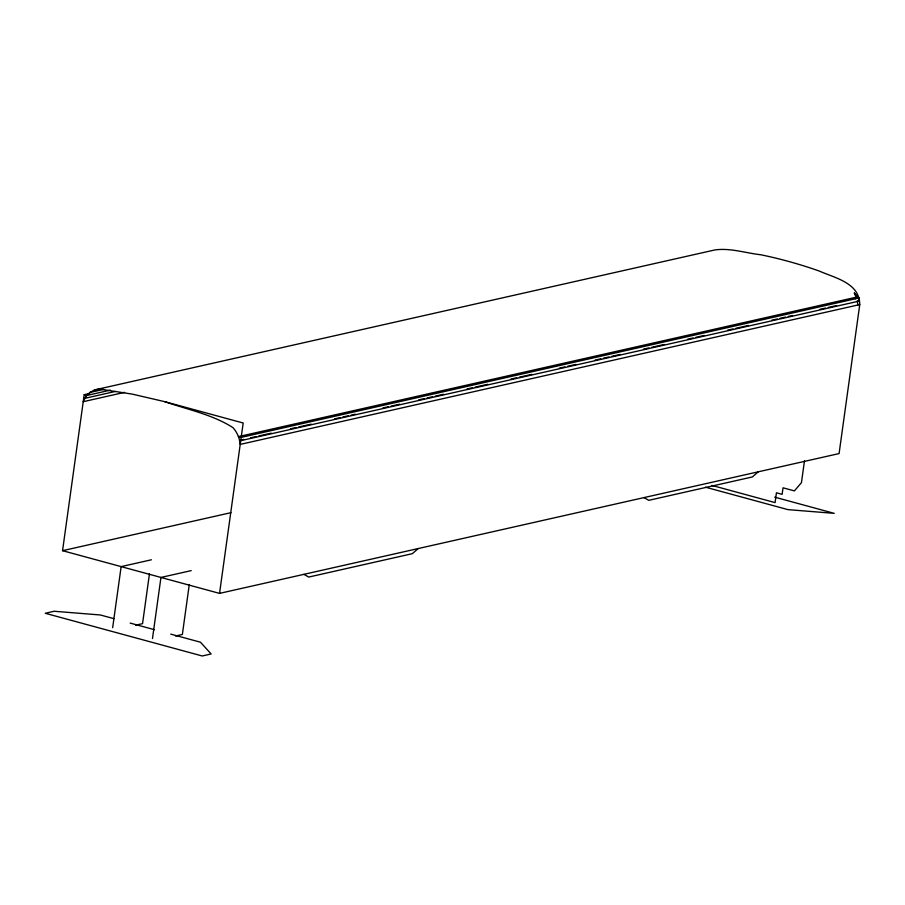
<?xml version="1.0" encoding="UTF-8"?>
<svg xmlns="http://www.w3.org/2000/svg" width="905" height="905" viewBox="0 0 905 905"><rect width="100%" height="100%" fill="white"/><g stroke="black" fill="none" stroke-linecap="round" stroke-linejoin="round"><path stroke-width="1.36" d="M124.596 392.351L83.237 401.696L85.918 396.503L89.787 392.521L94.493 389.942L714.667 249.984C729.973 247.687 745.686 253.072 760.913 254.78C780.777 258.898 800.325 264.339 819.444 271.115C835.123 278.061 859.682 282.937 859.75 304.589L839.082 453.575L219.542 593.386L62.558 550.681L84.199 394.682L89.708 393.437M112.661 627.697L121.146 566.609L151.407 559.788M149.483 573.668L142.549 623.647L135.671 625.197M152.481 638.534L160.954 577.447L191.215 570.614M189.292 584.494L182.357 634.473L175.48 636.034M219.542 593.386L243.185 423.008L164.687 401.65L132.311 394.127L99.742 389.06L94.493 389.942M804.488 460.815L801.457 482.625L794.409 490.895L783.029 487.806L782.124 494.345L776.433 492.795L775.076 502.614L711.896 485.419M243.626 439.389L239.486 440.328L240.73 440.667L858.483 301.252L858.947 297.983L854.343 293.05L856.187 297.225L238.422 436.64L241.183 437.398L858.947 297.983L857.103 297.485M855.383 298.786L856.424 296.704L854.343 293.05M418.212 548.543L412.329 553.679L308.718 577.062L303.922 574.347M758.254 471.81L752.372 476.946L648.749 500.329L643.953 497.603M89.787 392.521L103.577 389.41M110.399 390.146L86.959 395.428L84.199 394.682M86.507 397.329L83.746 397.951L84.991 398.291L115.331 391.446M250.515 437.839L256.036 436.595M258.796 435.972L271.206 433.167M290.505 428.812L296.026 427.567M298.774 426.945L311.196 424.151M334.635 418.857L340.144 417.612M342.905 416.99L348.425 415.746M351.174 415.124L355.314 414.185M382.894 407.963L388.415 406.718M391.164 406.096L399.444 404.23M418.744 399.874L424.264 398.63M427.024 398.008L432.533 396.763M435.294 396.141L443.563 394.275M467.014 388.98L472.523 387.736M475.283 387.114L487.693 384.308M511.133 379.025L516.653 377.781M519.413 377.159L531.823 374.353M559.392 368.131L564.912 366.887M567.673 366.265L575.942 364.398M595.252 360.043L600.762 358.799M603.522 358.176L609.042 356.932M611.791 356.31L620.072 354.443M643.512 349.149L649.032 347.905M651.781 347.282L664.191 344.477M687.642 339.194L693.151 337.95M695.911 337.327L704.181 335.461M727.631 330.167L733.141 328.922M735.901 328.3L748.311 325.495M771.75 320.212L777.271 318.967M780.019 318.345L785.54 317.089M788.3 316.467L792.441 315.54M820.009 309.318L825.53 308.073M828.29 307.451L836.559 305.585M859.75 304.589L240.21 444.4C239.678 438.156 237.133 432.239 232.913 427.601C212.46 414.501 187.493 409.569 164.687 401.65M62.558 550.681L230.945 512.671M858.483 301.252L857.25 300.913L857.974 304.985M774.691 497.15L834.229 513.35L787.984 509.639L705.47 487.184M113.917 618.669L100.387 614.981L54.153 611.26L45.25 613.273L202.234 655.978L211.125 653.976L200.491 642.222L170.74 634.122M130.15 623.081L154.506 629.71"/></g></svg>
